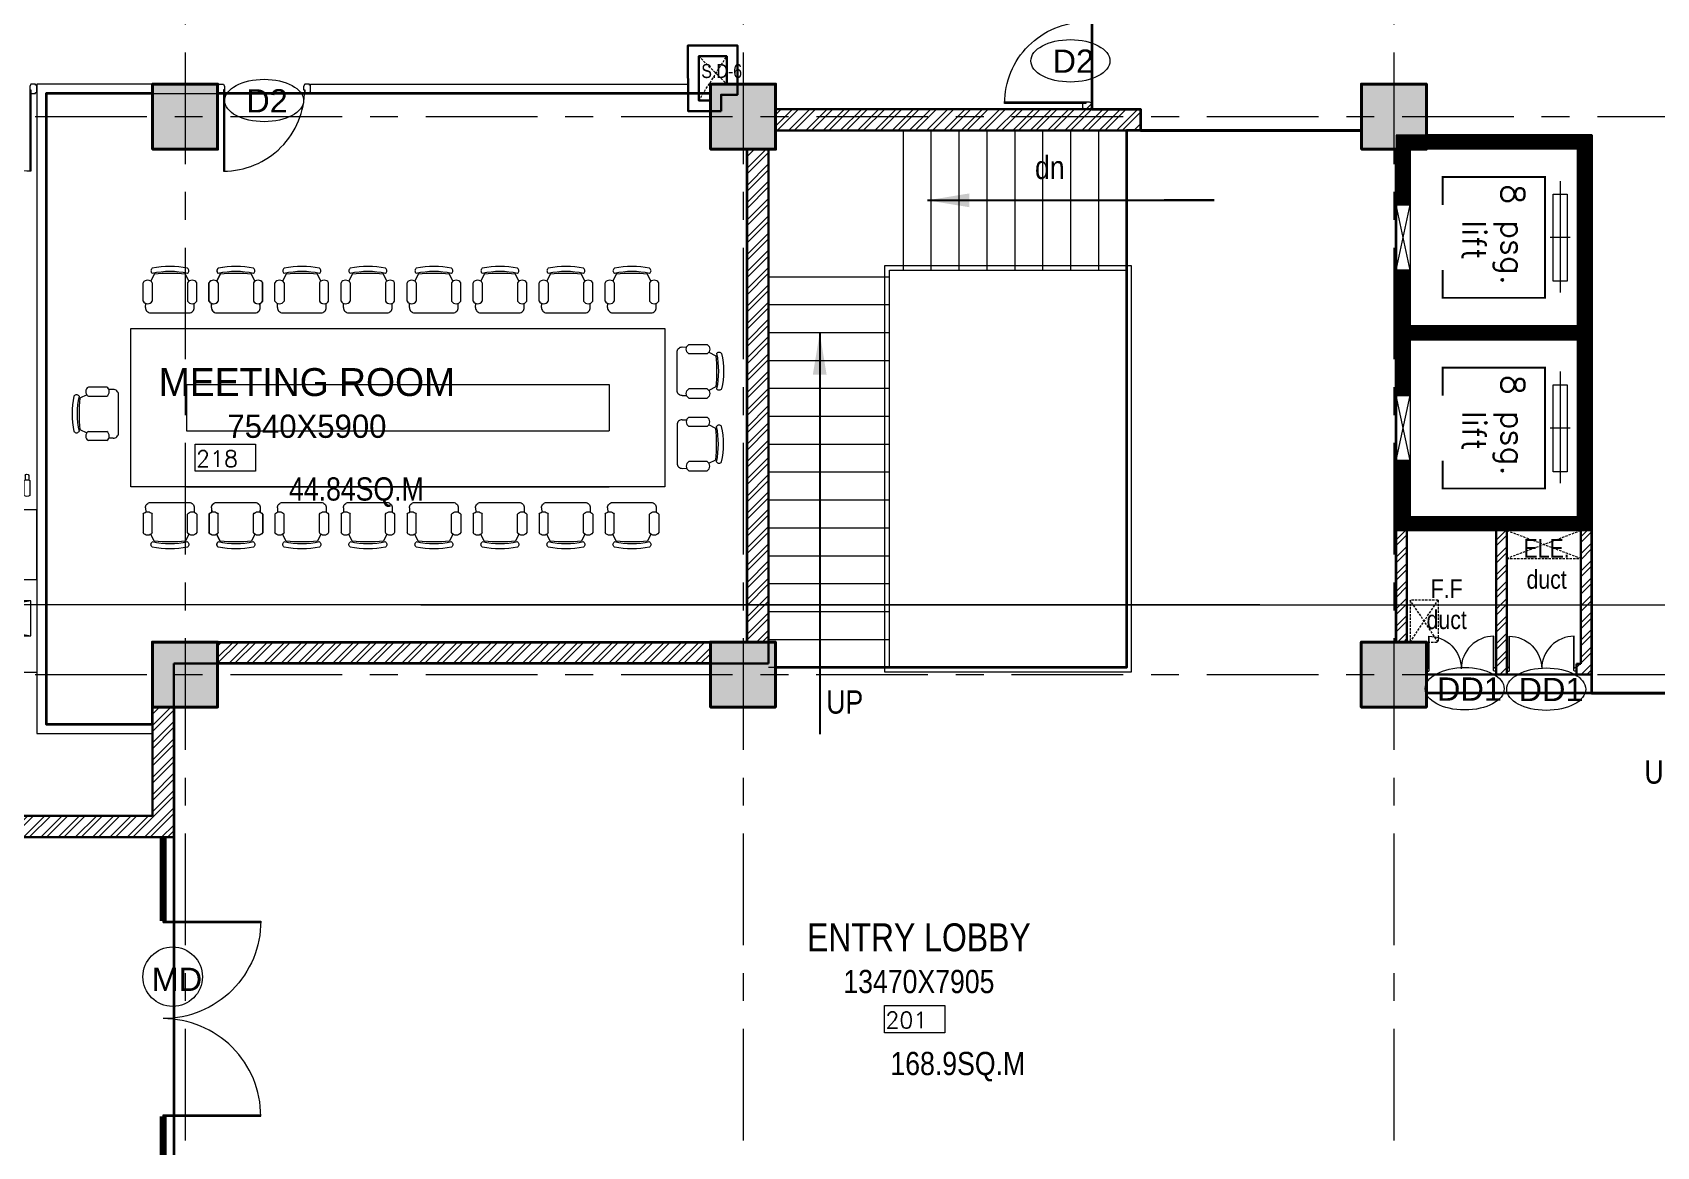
# Model space of a CAD drawing. Header units: millimetres. Extents: x 24487468 to 24959437, y -333213 to 842934.
# Drawn here: x 24726606 to 24744072, y 60625 to 72605 of the extents above; entities that cross this region are included whole.
import ezdxf

# ---------------------------------------------------------------- set-up
doc = ezdxf.new("R2010")
doc.units = ezdxf.units.MM
doc.header["$MEASUREMENT"] = 0
doc.linetypes.add('Centreline', pattern=[21, 12, -3, 3, -3])
doc.linetypes.add('DASHED2', pattern=[0.375, 0.25, -0.125])
doc.layers.get('0').update_dxf_attribs({"lineweight": 5})
for name, color, linetype, lineweight in [('A 0.13 dw', 175, 'Continuous', 5), ('A 0.13furniture', 30, 'Continuous', 0), ('A DW', 27, 'Continuous', 13), ('A-DIM', 155, 'Continuous', 9), ('AA-revised text', 52, 'Continuous', 9), ('AREA', 7, 'Continuous', 5), ('COLUMN', 12, 'Continuous', 40), ('D-DIM', 63, 'Continuous', 15), ('FALSE CEILING', 7, 'Continuous', 35), ('furniture', 190, 'Continuous', 0), ('HACTH', 8, 'Continuous', 0), ('hatch', 9, 'Continuous', 0), ('p1 plan grid lck', 6, 'Continuous', 5), ('room number', 99, 'Continuous', 20), ('stair', 231, 'Continuous', 13), ('text', 7, 'Continuous', 15), ('TEXT ROOM', 3, 'Continuous', 15), ('Wall1', 37, 'Continuous', 30), ('WALL2', 4, 'Continuous', 15), ('win shutters', 140, 'Continuous', 25), ('WINDOW', 160, 'Continuous', 25)]:
    doc.layers.add(name, color=color, linetype=linetype, lineweight=lineweight)
doc.styles.add('arial', font='times.ttf')
doc.styles.add('ATTR', font='romans.shx', dxfattribs={"width": 0.8, "height": 0.48})
doc.styles.add('LABEL', font='arial.ttf', dxfattribs={"height": 18})
doc.styles.add('ordinary', font='arial.ttf')
doc.styles.add('ROMANS', font='romans__.ttf')
doc.styles.add('sansserif', font='sanss___.ttf')
doc.styles.add('Tahoma', font='technic_.ttf')
doc.dimstyles.new('DIM100', dxfattribs={"dimtxt": 300, "dimasz": 250, "dimexe": 100, "dimexo": 100, "dimgap": 150, "dimtad": 1, "dimdec": 0, "dimrnd": 5, "dimzin": 0, "dimdsep": 46, "dimtxsty": 'ROMANS', "dimblk": 'DOTSMALL', "dimcen": 0.09, "dimclrd": 256, "dimclre": 256, "dimclrt": 7, "dimadec": 0, "dimazin": 0, "dimtfac": 1, "dimtdec": 0, "dimtix": 1, "dimtofl": 0, "dimtmove": 1, "dimatfit": 3, "dimfxl": 100, "dimfxlon": 1, "dimtolj": 1, "dimtzin": 0, "dimarcsym": 0})

# ---------------------------------------------------------------- blocks, each defined once
blk = doc.blocks.new('column 350')
at = {"layer": 'COLUMN', "ltscale": 100}
h = blk.add_hatch(color=256, dxfattribs=at)
h.dxf.hatch_style = 1
h.paths.add_polyline_path([(1327.5, 1037.5), (627.5, 1037.5), (627.5, 337.5), (1327.5, 337.5)])
blk.add_lwpolyline([(627.5, 1037.5), (1327.5, 1037.5), (1327.5, 337.5), (627.5, 337.5)], close=True, dxfattribs=at)
blk = doc.blocks.new('fdfsdf')
at = {"layer": 'D-DIM', "linetype": 'Continuous', "ltscale": 1000, "const_width": 150}
blk.add_lwpolyline([(942, 1688), (1617, 1688), (1617, -262), (-433, -262), (-433, 1688), (242, 1688)], dxfattribs=at)
at = {"layer": 'hatch'}
for p, q in [((1059, 0), (123, 0)), ((591, -107), (591, 109))]:
    blk.add_line(p, q, dxfattribs=at)
at = {"layer": 'WALL2'}
for p, q in [((123, 0), (0, 0)), ((1199, 0), (1059, 0))]:
    blk.add_line(p, q, dxfattribs=at)
at = {"layer": 'WALL2', "linetype": 'Continuous', "ltscale": 1000, "const_width": 20}
blk.add_lwpolyline([(242, 1263), (-58, 1263), (-58, 163), (1242, 163), (1242, 1263), (942, 1263)], dxfattribs=at)
at = {"layer": 'WALL2'}
blk.add_lwpolyline([(1059, -76), (123, -76), (123, 76), (1059, 76)], close=True, dxfattribs=at)
blk = doc.blocks.new('fewe')
at = {"layer": 'A DW', "ltscale": 1000}
for p, q in [((750, 1950), (1450, 2100)), ((750, 2100), (1450, 1950)), ((750, 2100), (1450, 2100)), ((1450, 1950), (750, 1950))]:
    blk.add_line(p, q, dxfattribs=at)
at = {"layer": 'D-DIM', "linetype": 'Continuous', "ltscale": 1000}
for points in [[(750, 1950), (750, 2100), (0, 2100), (0, 0), (2200, 0), (2200, 2100), (1450, 2100), (1450, 1950)], [(750, 1950), (150, 1950), (150, 150), (2050, 150), (2050, 1950), (1450, 1950)]]:
    blk.add_lwpolyline(points, dxfattribs=at)
at = {"layer": 'D-DIM', "linetype": 'Continuous'}
blk.add_blockref('fdfsdf', (508, 337), dxfattribs=at)
at = {"layer": 'AA-revised text', "ltscale": 1000, "insert": (1713, 720), "char_height": 250, "width": 1259.28, "attachment_point": 1, "rotation": 180, "style": 'sansserif'}
blk.add_mtext('\\pi40.354;{\\Fromans|c0;8 psg.\\P\\pi427.26;lift}', dxfattribs=at)
blk = doc.blocks.new('S')
at = {"layer": 'stair', "extrusion": (0, 0, -1), "xscale": -1, "zscale": -1, "rotation": 270.0000000800413}
for p in [(-19800978, -159842), (-19800978, -161892)]:
    blk.add_blockref('fewe', p, dxfattribs=at)
blk = doc.blocks.new('Door1000-flat-3')
at = {"layer": 'A 0.13 dw'}
for p, q in [((-38, 0), (-38, -12)), ((38, 0), (-38, 0)), ((-38, -12), (-50, -12)), ((-50, -12), (-50, -63)), ((-50, -63), (-25, -75)), ((-25, -75), (12, -75)), ((12, -75), (12, -63)), ((12, -63), (50, -63)), ((38, -12), (38, 0)), ((50, -12), (38, -12)), ((50, -63), (50, -12)), ((-50, -937), (-25, -925)), ((-50, -988), (-50, -937)), ((-38, -988), (-50, -988)), ((-38, -1000), (-38, -988)), ((38, -1000), (-38, -1000)), ((-25, -925), (12, -925)), ((12, -925), (12, -937)), ((12, -925), (886, -925)), ((12, -937), (50, -937)), ((12, -937), (886, -937)), ((50, -988), (38, -988)), ((38, -988), (38, -1000)), ((50, -937), (50, -988))]:
    blk.add_line(p, q, dxfattribs=at)
blk.add_lwpolyline([(886, -937), (886, -937, 0.414214), (12, -63)], format="xyb", dxfattribs=at)
blk = doc.blocks.new('CHAIR')
at = {"layer": 'furniture'}
for p, q in [((-340.23825, 204.70725), (-416.878, 168.3055)), ((-340.23825, 204.70725), (-340.23825, 204.70725)), ((-125.8345, 288.42275), (-323.8345, 288.42275)), ((-323.8345, 189.42275), (-125.8345, 189.42275)), ((-55.80025, 261.63225), (-102.37975, 260.26275)), ((0, -207.218), (0, 207.218)), ((-416.73775, -168.38525), (-341.20075, -206.0795)), ((-323.8345, -189.42275), (-125.8345, -189.42275)), ((-125.8345, -288.42275), (-323.8345, -288.42275)), ((-55.80025, -261.635), (-102.37975, -260.2655))]:
    blk.add_line(p, q, dxfattribs=at)
for centre, radius, start, end in [((385.48675, 0.84425), 884.73055, 167.602120001, 192.397899996), ((-451.11275, 172.04275), 33.28515, 34.290200006, 145.709770002), ((440.48675, 0.84425), 884.73055, 167.602120001, 192.397899996), ((-293.029, 238.92275), 58.30297, 121.895319998, 238.104699994), ((-156.63175, 238.92275), 58.29827, 301.887899999, 58.112100001), ((-53.74875, 207.91925), 53.75252, 359.252000001, 92.186765001), ((1661.72875, 0.8415), 2085.3437, 175.393880003, 184.654689996), ((-451.11275, -170.35425), 33.2857, 214.291599999, 325.708400001), ((-293.029, -238.92275), 58.30297, 121.895319998, 238.104699994), ((-156.63175, -238.92275), 58.2983, 301.887899999, 58.112100001), ((-53.74875, -207.922), 53.75285, 267.813599999, 0.747999999)]:
    blk.add_arc(centre, radius, start, end, dxfattribs=at)
blk = doc.blocks.new('meeting table')
at = {"layer": 'furniture'}
for p, q in [((-5144, 1700), (-600, 1700)), ((-5144, 1100), (-600, 1100)), ((-5144, 1100), (-5144, 600)), ((-600, 1100), (-600, 600)), ((-5144, 600), (-600, 600)), ((-5144, 0), (-600, 0))]:
    blk.add_line(p, q, dxfattribs=at)
blk.add_lwpolyline([(0, 1700), (0, 0), (-5744, 0), (-5744, 1700)], close=True, dxfattribs=at)
at = {"layer": 'A 0.13furniture'}
for p, rotation in [((-5323, 1870), 270), ((-4614, 1870), 270), ((-4613, 1870), 270), ((-3904, 1870), 270), ((-3194, 1870), 270), ((-2484, 1870), 270), ((-1774, 1870), 270), ((-1064, 1870), 270), ((-354, 1870), 270), ((132, 459), 180)]:
    blk.add_blockref('CHAIR', p, dxfattribs=dict(at, rotation=rotation))
at = {"layer": 'A 0.13furniture', "xscale": -1}
blk.add_blockref('CHAIR', (132, 1241), dxfattribs=at)
at = {"layer": 'A 0.13furniture'}
blk.add_blockref('CHAIR', (-5876, 784), dxfattribs=at)
at = {"layer": 'A 0.13furniture', "xscale": -1, "rotation": 270}
for p in [(-5323, -170), (-4614, -170), (-4613, -170), (-3904, -170), (-3194, -170), (-2484, -170), (-1774, -170), (-1064, -170), (-354, -170)]:
    blk.add_blockref('CHAIR', p, dxfattribs=at)
blk = doc.blocks.new('_DotSmall')
at = {"color": 0, "linetype": 'ByBlock', "const_width": 0.5}
blk.add_lwpolyline([(-0.0625, 0, 1), (0.0625, 0, 1)], format="xyb", close=True, dxfattribs=at)
blk = doc.blocks.new('dd1')
at = {"layer": 'A 0.13 dw'}
for p, q in [((0, 1736), (0, 1748)), ((0, 1748), (38, 1748)), ((0, 1748), (874, 1748)), ((0, 1736), (874, 1736)), ((0, 12), (874, 12)), ((0, 0), (0, 12)), ((0, 0), (38, 0)), ((0, 0), (874, 0))]:
    blk.add_line(p, q, dxfattribs=at)
for points in [[(874, 1748), (874, 1748, -0.414214), (0, 874)], [(874, 0), (874, 0, 0.414214), (0, 874)]]:
    blk.add_lwpolyline(points, format="xyb", dxfattribs=at)
blk = doc.blocks.new('*U36')
at = {"layer": 'room number'}
blk.add_lwpolyline([(46, 40), (46, 240), (491, 240), (491, 40)], close=True, dxfattribs=at)
at = {"layer": 'room number', "style": 'ROMANS'}
blk.add_attdef('ROOM_NUM', (53, 73), '', height=120, dxfattribs=at)
blk = doc.blocks.new('SEC')
at = {"layer": 'HACTH', "ltscale": 100}
for points in [[(-25663, 0), (-60348, 0), (-60348, 3449), (-59923, 2854)], [(-34685, 0), (0, 0), (0, 3449), (-425, 2854)]]:
    blk.add_lwpolyline(points, dxfattribs=at)
blk = doc.blocks.new('md1')
at = {"layer": 'A 0.13 dw'}
for p, q in [((-924, 1799), (-936, 1799)), ((-936, 1799), (-936, 1748)), ((-936, 1748), (-911, 1736)), ((-924, 1811), (-924, 1799)), ((-848, 1811), (-924, 1811)), ((-874, 1736), (-874, 1748)), ((-874, 1748), (-836, 1748)), ((-874, 1748), (0, 1748)), ((-848, 1799), (-848, 1811)), ((-836, 1799), (-848, 1799)), ((-836, 1748), (-836, 1799)), ((-911, 1736), (-874, 1736)), ((-874, 1736), (0, 1736)), ((-936, 0), (-911, 12)), ((-936, -51), (-936, 0)), ((-911, 12), (-874, 12)), ((-874, 12), (-874, 0)), ((-874, 12), (0, 12)), ((-874, 0), (-836, 0)), ((-874, 0), (0, 0)), ((-836, 0), (-836, -51)), ((-924, -51), (-936, -51)), ((-924, -63), (-924, -51)), ((-848, -63), (-924, -63)), ((-836, -51), (-848, -51)), ((-848, -51), (-848, -63))]:
    blk.add_line(p, q, dxfattribs=at)
for points in [[(0, 1748), (0, 1748, -0.414214), (-874, 874)], [(0, 0), (0, 0, 0.414214), (-874, 874)]]:
    blk.add_lwpolyline(points, format="xyb", dxfattribs=at)
blk = doc.blocks.new('Production Armchair 1-flat-3-flat-1')
at = {"layer": 'A 0.13furniture'}
for p, q in [((175, 302), (224, 302)), ((175, 262), (225, 262)), ((231, 315), (393, 315)), ((231, 250), (393, 250)), ((454, 189), (454, -188)), ((175, -261), (225, -261)), ((175, -300), (224, -300)), ((231, -248), (393, -248)), ((231, -313), (393, -313))]:
    blk.add_line(p, q, dxfattribs=at)
for centre, radius, start, end in [((44, 156), 30.3, 34.2916, 145.7084), ((402, -433), 672, 89.8784, 119.0931), ((185, 282), 21.8, 114.8953, 245.3358), ((284, 282), 62.8, 148.9511, 211.0489), ((340, 282), 62.8, 328.9511, 31.0489), ((405, 190), 48.9, 359.252, 92.1864), ((804, 0), 804, 167.6021, 192.3979), ((854, 0), 804, 167.6021, 192.3979), ((1965, 0), 1896, 175.3453, 184.606), ((44, -156), 30.3, 214.2902, 325.7098), ((402, 435), 672, 240.894, 270.1219), ((185, -280), 21.8, 114.6645, 245.1044), ((284, -281), 62.8, 148.9511, 211.0489), ((340, -281), 62.8, 328.9511, 31.0489), ((405, -188), 48.9, 267.8132, 0.748)]:
    blk.add_arc(centre, radius, start, end, dxfattribs=at)
at = {"layer": 'A 0.13furniture', "style": 'ATTR', "text_generation_flag": 4, "width": 0.8, "flags": 9}
blk.add_attdef('ESTCODE', (0, 0), '', height=0.126, rotation=270, dxfattribs=at)
blk = doc.blocks.new('Executive Armchair 1-flat-5-flat-1')
at = {"layer": 'A 0.13furniture'}
for p, q in [((-80.00175, 209.8875), (-430.05475, 209.8875)), ((-207.9205, 299.7425), (-369.9195, 299.7425)), ((-207.9205, 234.94), (-369.9195, 234.94)), ((-152.609, 286.8125), (-201.71775, 286.7925)), ((-152.68875, 247.275), (-200.6105, 247.28)), ((-80.00175, -209.89), (-80.00175, 209.8875)), ((0, 210), (-30.0025, 210)), ((0, 210), (0, -210)), ((-53.85975, 45), (-80.00175, 45)), ((-80.00175, -45), (-53.8405, -45)), ((-80.00175, -209.89), (-430.001, -209.89)), ((-207.9205, -234.9425), (-369.9195, -234.9425)), ((-207.9205, -299.745), (-369.9195, -299.745)), ((-152.609, -286.815), (-201.71775, -286.795)), ((-152.68875, -247.2775), (-200.6105, -247.2825)), ((0, -210), (-30.0025, -210))]:
    blk.add_line(p, q, dxfattribs=at)
for centre, radius, start, end in [((439.44675, 0.11), 894.44925, 166.435999999, 193.5788), ((-316.09875, 267.3425), 62.82115, 148.951400001, 211.048700002), ((-261.74125, 267.3425), 62.82123, 328.951400001, 31.04859), ((-161.7745, 267.0625), 21.77348, 294.664000001, 65.104889999), ((839.5795, 0), 894.58, 166.423299999, 193.576700001), ((-316.099, -267.3425), 62.821, 148.951299998, 211.048700002), ((-261.741, -267.3425), 62.821, 328.951299998, 31.04867), ((-161.7745, -267.065), 21.77342, 294.894900003, 65.336150001)]:
    blk.add_arc(centre, radius, start, end, dxfattribs=at)
at = {"layer": 'A 0.13furniture', "style": 'ATTR', "text_generation_flag": 4, "width": 0.8, "flags": 9}
blk.add_attdef('ESTCODE', (0, 0), '', height=0.1199, rotation=90, dxfattribs=at)
blk = doc.blocks.new('Executive Armchair 1-flat-6-flat-1')
at = {"layer": 'A 0.13furniture'}
for p, q in [((-80.00175, 209.8875), (-430.05475, 209.8875)), ((-207.9205, 299.7425), (-369.9195, 299.7425)), ((-207.9205, 234.94), (-369.9195, 234.94)), ((-152.609, 286.8125), (-201.71775, 286.7925)), ((-152.68875, 247.275), (-200.6105, 247.28)), ((-80.00175, -209.89), (-80.00175, 209.8875)), ((0, 210), (-30.0025, 210)), ((0, 210), (0, -210)), ((-53.85975, 45), (-80.00175, 45)), ((-80.00175, -45), (-53.8405, -45)), ((-80.00175, -209.89), (-430.001, -209.89)), ((-207.9205, -234.9425), (-369.9195, -234.9425)), ((-207.9205, -299.745), (-369.9195, -299.745)), ((-152.609, -286.815), (-201.71775, -286.795)), ((-152.68875, -247.2775), (-200.6105, -247.2825)), ((0, -210), (-30.0025, -210))]:
    blk.add_line(p, q, dxfattribs=at)
for centre, radius, start, end in [((439.44675, 0.11), 894.44925, 166.435999999, 193.5788), ((-316.09875, 267.3425), 62.82115, 148.951400001, 211.048700002), ((-261.74125, 267.3425), 62.82123, 328.951400001, 31.04859), ((-161.7745, 267.0625), 21.77348, 294.664000001, 65.104889999), ((839.5795, 0), 894.58, 166.423299999, 193.576700001), ((-316.099, -267.3425), 62.821, 148.951299998, 211.048700002), ((-261.741, -267.3425), 62.821, 328.951299998, 31.04867), ((-161.7745, -267.065), 21.77342, 294.894900003, 65.336150001)]:
    blk.add_arc(centre, radius, start, end, dxfattribs=at)
at = {"layer": 'A 0.13furniture', "style": 'ATTR', "text_generation_flag": 4, "width": 0.8, "flags": 9}
blk.add_attdef('ESTCODE', (0, 0), '', height=0.1199, rotation=90, dxfattribs=at)
blk = doc.blocks.new('ASD-flat-1-flat-1')
at = {"layer": 'A 0.13furniture'}
for p, q in [((552383, -73628), (551383, -73628)), ((551383, -73628), (551383, -74078)), ((551777, -74017), (551777, -73692)), ((551827, -73967), (551777, -73692)), ((551777, -73692), (552152, -73692)), ((552152, -73692), (552102, -73967)), ((552152, -73692), (552152, -74017)), ((551777, -74017), (551827, -73967)), ((552152, -74017), (551777, -74017)), ((552102, -73967), (551827, -73967)), ((552102, -73967), (552152, -74017)), ((552202, -73942), (552202, -74042)), ((552277, -73942), (552202, -73942)), ((552202, -74042), (552277, -74042)), ((552214, -73967), (552214, -73992)), ((552264, -73967), (552214, -73967)), ((552214, -73992), (552264, -73992)), ((552239, -73967), (552239, -73992)), ((552264, -73992), (552264, -73967)), ((552277, -74042), (552277, -73942)), ((551383, -74078), (552383, -74078))]:
    blk.add_line(p, q, dxfattribs=at)
for points in [[(553133, -73628), (553133, -74978), (552383, -74978), (552383, -73628)], [(552801, -74296), (552501, -74296), (552501, -74046), (552801, -74046)], [(552839, -74871), (552464, -74871), (552464, -74571), (552839, -74571)]]:
    blk.add_lwpolyline(points, close=True, dxfattribs=at)
for name, p in [('Executive Armchair 1-flat-6-flat-1', (553655, -74001)), ('Production Armchair 1-flat-3-flat-1', (551797, -74565)), ('Executive Armchair 1-flat-5-flat-1', (553696, -74699))]:
    blk.add_blockref(name, p, dxfattribs=at)
at = {"layer": 'A 0.13furniture', "style": 'ATTR', "width": 0.8, "flags": 9}
blk.add_attdef('ESTCODE', (551777, -73692), '', height=0.00147, dxfattribs=at)

msp = doc.modelspace()

# ---------------------------------------------------------------- hatches: boundary and pattern name
at = {"layer": 'hatch', "ltscale": 100}
h = msp.add_hatch(dxfattribs=at)
h.set_pattern_fill('ANSI32', color=256, scale=350)
h.set_pattern_definition([(45, (24736559.94, 71703), (-92.808, 92.808), []), (45, (24736621.81, 71703), (-92.808, 92.808), [])])
h.paths.add_polyline_path([(24738522.7, 71780.5), (24737909.2, 71780.5), (24737909.2, 71780.5), (24737985.2, 71780.5), (24737985.2, 71792.5), (24737997.2, 71792.5), (24737997.2, 71843.5), (24737972.2, 71855.5), (24737935.2, 71855.5), (24737935.2, 71843.5), (24737897.2, 71843.5), (24737897.2, 71792.5), (24737909.2, 71792.5), (24737909.2, 71780.5), (24737985.2, 71780.5), (24737985.2, 71780.5), (24737909.2, 71780.5), (24734597.2, 71780.5), (24734597.2, 71550.5), (24738302.7, 71550.5), (24738522.7, 71550.5)])
h = msp.add_hatch(dxfattribs=at)
h.set_pattern_fill('ANSI32', color=256, scale=350)
h.set_pattern_definition([(45, (24734407.7, 66250.5), (-92.8078, 92.8078), []), (45, (24734469.57, 66250.5), (-92.8078, 92.8078), [])])
h.paths.add_polyline_path([(24734522.7, 71350.5), (24734292.7, 71350.5), (24734292.7, 66050.5), (24734522.7, 66050.5)])
h = msp.add_hatch(dxfattribs=at)
h.set_pattern_fill('ANSI32', color=256, scale=350)
h.set_pattern_definition([(45, (24741330.2, 66650.5), (-92.808, 92.808), []), (45, (24741392.07, 66650.5), (-92.808, 92.808), [])])
h.paths.add_polyline_path([(24741387.7, 67250.5), (24741272.7, 67250.5), (24741272.7, 66050.5), (24741387.7, 66050.5)])
h = msp.add_hatch(dxfattribs=at)
h.set_pattern_fill('ANSI32', color=256, scale=350)
h.set_pattern_definition([(45, (24742419.15, 66475.5), (-92.808, 92.808), []), (45, (24742481.02, 66475.5), (-92.808, 92.808), [])])
h.paths.add_polyline_path([(24742461.6, 67250.5), (24742346.6, 67250.5), (24742346.6, 65773.2), (24742346.6, 65773.2), (24742346.6, 65742.8), (24742346.6, 65700.5), (24742461.6, 65700.5), (24742461.6, 65773.2), (24742461.6, 65773.2), (24742461.6, 65742.8), (24742466.4, 65742.8), (24742466.4, 65738), (24742486.9, 65738), (24742491.7, 65748), (24742491.7, 65762.8), (24742486.9, 65762.8), (24742486.9, 65778), (24742466.4, 65778), (24742466.4, 65773.2), (24742461.6, 65773.2), (24742461.6, 65742.8), (24742461.6, 65742.8), (24742461.6, 65773.2)])
h = msp.add_hatch(dxfattribs=at)
h.set_pattern_fill('ANSI32', color=256, scale=350)
h.set_pattern_definition([(45, (24743292.17, 66475.5), (-92.808, 92.808), []), (45, (24743354.04, 66475.5), (-92.808, 92.808), [])])
h.paths.add_polyline_path([(24743372.7, 67250.5), (24743257.7, 67250.5), (24743257.7, 65815.5), (24743211.6, 65815.5), (24743211.6, 65773.2), (24743211.6, 65773.2), (24743211.6, 65742.8), (24743211.6, 65700.5), (24743372.7, 65700.5)])
h = msp.add_hatch(dxfattribs=at)
h.set_pattern_fill('ANSI32', color=256, scale=350)
h.set_pattern_definition([(45, (24731246.64, 65935.5), (-92.808, 92.808), []), (45, (24731308.52, 65935.5), (-92.808, 92.808), [])])
h.paths.add_polyline_path([(24733896.6, 66050.5), (24728596.6, 66050.5), (24728596.6, 65820.5), (24733896.6, 65820.5)])
h = msp.add_hatch(dxfattribs=at)
h.set_pattern_fill('ANSI32', color=256, scale=350)
h.set_pattern_definition([(45, (24724611.64, 64650.5), (-92.808, 92.808), []), (45, (24724673.52, 64650.5), (-92.808, 92.808), [])])
h.paths.add_polyline_path([(24728126.6, 65350.5), (24727896.6, 65350.5), (24727896.6, 64180.5), (24721096.6, 64180.5), (24721096.6, 63950.5), (24728126.6, 63950.5)])

# ---------------------------------------------------------------- linework, layer by layer
at = {"layer": 'A-DIM', "ltscale": 100}
for p, q in [((24735972.7, 70050.5), (24735972.7, 71550.5)), ((24736272.7, 70050.5), (24736272.7, 71550.5)), ((24736572.7, 70050.5), (24736572.7, 71550.5)), ((24736872.7, 70050.5), (24736872.7, 71550.5)), ((24737172.7, 70050.5), (24737172.7, 71550.5)), ((24737472.7, 70050.5), (24737472.7, 71550.5)), ((24737772.7, 70050.5), (24737772.7, 71550.5)), ((24738072.7, 70050.5), (24738072.7, 71550.5)), ((24738372.7, 70050.5), (24738372.7, 71550.5)), ((24735822.7, 70050.5), (24738372.7, 70050.5)), ((24735822.7, 65775.5), (24735822.7, 70050.5)), ((24738372.7, 65775.5), (24738372.7, 70050.5)), ((24735822.7, 69975.5), (24734522.7, 69975.5)), ((24735822.7, 69675.5), (24734522.7, 69675.5)), ((24735822.7, 69375.5), (24734522.7, 69375.5)), ((24735822.7, 69075.5), (24734522.7, 69075.5)), ((24735822.7, 68775.5), (24734522.7, 68775.5)), ((24735822.7, 68475.5), (24734522.7, 68475.5)), ((24735822.7, 68175.5), (24734522.7, 68175.5)), ((24735822.7, 67875.5), (24734522.7, 67875.5)), ((24735822.7, 67575.5), (24734522.7, 67575.5)), ((24735822.7, 67275.5), (24734522.7, 67275.5)), ((24735822.7, 66975.5), (24734522.7, 66975.5)), ((24735822.7, 66675.5), (24734522.7, 66675.5)), ((24735822.7, 66375.5), (24734522.7, 66375.5)), ((24735822.7, 66075.5), (24734522.7, 66075.5)), ((24735822.7, 65775.5), (24734522.7, 65775.5)), ((24738372.7, 65775.5), (24735822.7, 65775.5))]:
    msp.add_line(p, q, dxfattribs=at)
for points in [[(24738422.7, 65725.5), (24735772.7, 65725.5), (24735772.7, 70100.5), (24738422.7, 70100.5)], [(24738372.7, 65775.5), (24735822.7, 65775.5), (24735822.7, 70050.5), (24738372.7, 70050.5)]]:
    msp.add_lwpolyline(points, close=True, dxfattribs=at)
at = {"layer": 'FALSE CEILING', "ltscale": 100}
msp.add_lwpolyline([(24737997.2, 73850.5), (24737997.5, 71780.5), (24738522.7, 71780.5), (24738522.7, 71550.5), (24740897.2, 71550.5), (24740897.2, 72050.5), (24741597.2, 72050.5), (24741597.2, 71500.5), (24743372.7, 71500.5), (24743372.7, 65500.5), (24744571.6, 65500.5), (24744571.6, 71930.5), (24744662.7, 71930.5), (24744662.7, 79135.5), (24743122.7, 79135.5), (24743122.7, 73850.5), (24737997.2, 73849.8)], close=True, dxfattribs=at)
for points in [[(24734292.7, 71350.5), (24733897.2, 71350.5), (24733897.2, 71950.5), (24728597.2, 71950.5), (24728597.2, 71350.5), (24727897.2, 71350.5), (24727897.2, 71950.5), (24726752.5, 71950.5), (24726752.5, 65165.5), (24727896.6, 65165.5), (24727896.6, 66050.5), (24734292.7, 66050.5), (24734292.7, 71350.5)], [(24744880.6, 65500.5), (24741596.6, 65500.5), (24741596.6, 65350.5), (24740896.6, 65350.5), (24740896.6, 66050.5), (24741272.7, 66050.5), (24741272.7, 67250.5), (24741272.7, 67250.5), (24741272.7, 71350.5), (24740897.2, 71350.5), (24740897.2, 71550.5), (24738522.7, 71550.5), (24738522.7, 71550.5), (24738372.7, 71550.5), (24738372.7, 65775.5), (24734596.6, 65775.5), (24734596.6, 65350.5), (24733896.6, 65350.5), (24733896.6, 65820.5), (24728596.6, 65820.5)], [(24728596.6, 65820.5), (24728596.6, 65350.5), (24728126.6, 65350.5), (24728126.6, 60050.5), (24728596.1, 60050.5), (24728596.1, 59350.5), (24728130.1, 59350.5), (24728130.1, 57925.6), (24740896.1, 57925.6), (24740896.1, 60050.5), (24741596.1, 60050.5), (24741596.1, 59950.5), (24745180.6, 59950.5)]]:
    msp.add_lwpolyline(points, dxfattribs=at)
at = {"layer": 'HACTH', "linetype": 'DASHED2', "ltscale": 100}
for p, q in [((24733771.1, 72350.5), (24734073.1, 72050.5)), ((24733772.2, 71875.5), (24734073.1, 72350.5)), ((24742461.6, 67250.5), (24743257.7, 66950.5)), ((24742461.6, 66950.5), (24743257.7, 67250.5)), ((24742461.6, 66950.5), (24743257.7, 66950.5)), ((24741722.7, 66050.5), (24741422.7, 66500.5)), ((24741422.7, 66050.5), (24741722.7, 66500.5)), ((24741722.7, 66500.5), (24741422.7, 66500.5)), ((24741422.7, 66500.5), (24741422.7, 66050.5)), ((24741722.7, 66500.5), (24741722.7, 66050.5)), ((24741422.7, 66050.5), (24741722.7, 66050.5))]:
    msp.add_line(p, q, dxfattribs=at)
at = {"layer": 'p1 plan grid lck', "linetype": 'Centreline', "ltscale": 100}
for p, q in [((24728247.7, 89191), (24728247.7, 42344)), ((24734247.7, 89191), (24734247.7, 42344)), ((24741247.7, 89191), (24741247.7, 42344)), ((24709836.3, 71700.5), (24762026.1, 71700.5)), ((24709835.8, 65700.5), (24762025.5, 65700.5))]:
    msp.add_line(p, q, dxfattribs=at)
at = {"layer": 'text', "ltscale": 100}
msp.add_circle((24728114.1, 62451.5), 319.9, dxfattribs=at)
for centre in [(24737768.1, 72300.3), (24729097.4, 71873.8), (24742008.4, 65547.9), (24742885.9, 65543.6)]:
    msp.add_ellipse(centre, major_axis=(-424.8, 0), ratio=0.5372842, dxfattribs=at)
at = {"layer": 'Wall1', "ltscale": 100}
for p, q in [((24734597.2, 71780.5), (24738302.7, 71780.5)), ((24734597.2, 71780.5), (24738522.7, 71780.5)), ((24738522.7, 71780.5), (24738522.7, 71550.5)), ((24734597.2, 71550.5), (24738302.7, 71550.5)), ((24735972.7, 71550.5), (24738522.7, 71550.5)), ((24734292.7, 66050.5), (24734292.7, 71350.5)), ((24734522.7, 65820.5), (24734522.7, 71350.5)), ((24741272.7, 67250.5), (24741272.7, 66050.5)), ((24741387.7, 67250.5), (24741387.7, 66050.5)), ((24742346.6, 67250.5), (24742346.6, 65700.5)), ((24742461.6, 67250.5), (24742461.6, 65700.5)), ((24743257.7, 67250.5), (24743257.7, 65815.5)), ((24743372.7, 67250.5), (24743372.7, 65700.5)), ((24727896.6, 64180.5), (24727896.6, 66050.5)), ((24734292.7, 66050.5), (24727896.6, 66050.5)), ((24728126.6, 63950.5), (24728126.6, 65820.5)), ((24728126.6, 65820.5), (24734522.7, 65820.5)), ((24741596.6, 65700.5), (24743372.7, 65700.5)), ((24743211.6, 65815.5), (24743257.7, 65815.5)), ((24743211.6, 65815.5), (24743211.6, 65700.5)), ((24721096.6, 64180.5), (24727896.6, 64180.5)), ((24719431.6, 63950.5), (24728126.6, 63950.5))]:
    msp.add_line(p, q, dxfattribs=at)
msp.add_lwpolyline([(24734012.2, 71760.5), (24734012.2, 71935.5), (24734188.1, 71935.5), (24734188.1, 72465.5), (24733655.9, 72465.5), (24733657.4, 71760.5)], close=True, dxfattribs=at)
msp.add_lwpolyline([(24733897.2, 71875.5), (24733897.2, 72050.5), (24734073.1, 72050.5), (24734073.1, 72350.5), (24733771.1, 72350.5), (24733772.2, 71875.5), (24733897.2, 71875.5)], dxfattribs=at)
at = {"layer": 'WALL2', "ltscale": 100}
for p, q in [((24726652.5, 72050.5), (24726652.5, 65065.5)), ((24728597.2, 72050.5), (24726652.5, 72050.5)), ((24728597.2, 72050.5), (24728597.2, 71950.5)), ((24728597.2, 72050.5), (24728597.2, 71950.5)), ((24729597.2, 72050.5), (24733656.8, 72050.5)), ((24729597.2, 71950.5), (24729597.2, 72050.5)), ((24726752.5, 71950.5), (24726752.5, 65165.5)), ((24726752.5, 71950.5), (24728597.2, 71950.5)), ((24729597.2, 71950.5), (24733657, 71950.5)), ((24726752.5, 65165.5), (24727896.6, 65165.5)), ((24726652.5, 65065.5), (24727896.6, 65065.5))]:
    msp.add_line(p, q, dxfattribs=at)
at = {"layer": 'win shutters', "ltscale": 100, "const_width": 75}
for points in [[(24728011.7, 63050.5), (24728011.7, 63950.5)], [(24728011.7, 60050.5), (24728011.7, 60950.5)]]:
    msp.add_lwpolyline(points, dxfattribs=at)

# ---------------------------------------------------------------- block references
msp.add_blockref('meeting table', (24733406.9, 67720.6))
at = {"layer": 'A 0.13 dw', "xscale": -1}
msp.add_blockref('Door1000-flat-3', (24737947.1, 72780.5), dxfattribs=at)
at = {"layer": 'A 0.13 dw', "xscale": -1, "rotation": 90}
msp.add_blockref('Door1000-flat-3', (24725652.4, 71999.2), dxfattribs=at)
at = {"layer": 'A 0.13 dw', "rotation": 270}
msp.add_blockref('Door1000-flat-3', (24729597.2, 72000.5), dxfattribs=at)
at = {"layer": 'A 0.13furniture', "xscale": -1, "rotation": 269.9999999813613}
msp.add_blockref('ASD-flat-1-flat-1', (24800280.9, -485659.6), dxfattribs=at)
at = {"layer": 'A-DIM'}
msp.add_blockref('S', (4942394.2, 229143), dxfattribs=at)
at = {"layer": 'COLUMN', "rotation": 89.99999999994951}
for p in [(24728934.7, 70723), (24734934.7, 70723), (24741934.7, 70723), (24728934.1, 64723), (24734934.1, 64723), (24741934.1, 64723)]:
    msp.add_blockref('column 350', p, dxfattribs=at)
at = {"layer": 'HACTH'}
msp.add_blockref('SEC', (24765467.8, 66450.5), dxfattribs=at)
at = {"layer": 'room number', "xscale": 1.456692913385827, "yscale": 1.456692913385827, "zscale": 0.984251968503937}
for p, values in [((24728288.8, 67828.1), {'ROOM_NUM': '218'}), ((24735702.8, 61791.2), {'ROOM_NUM': '201'})]:
    msp.add_blockref('*U36', p, dxfattribs=at).add_auto_attribs(values)
at = {"layer": 'WALL2', "yscale": 0.4001994771859112, "zscale": 0.4001994771859112}
for p, xscale, rotation in [((24742321.5, 66112.6), 0.4001994771859112, 89.99999999999999), ((24742486.8, 66112.6), -0.4001994771859112, 270)]:
    msp.add_blockref('md1', p, dxfattribs=dict(at, xscale=xscale, rotation=rotation))
at = {"layer": 'WINDOW', "xscale": 1.201331051798368, "yscale": 1.201331051798368, "zscale": 1.201331051798368}
msp.add_blockref('dd1', (24728011.6, 60950.5), dxfattribs=at)

# ---------------------------------------------------------------- texts
at = {"layer": 'AREA', "char_height": 250, "attachment_point": 1, "style": 'Tahoma'}
for s, insert, width in [('44.84SQ.M', (24729365.6, 67821.6), 846.981), ('168.9SQ.M', (24735833, 61643.3), 2290.678)]:
    msp.add_mtext(s, dxfattribs=dict(at, insert=insert, width=width))
at = {"layer": 'text', "ltscale": 100, "char_height": 200, "attachment_point": 1, "style": 'ordinary'}
for s, insert in [('{\\H1.25x;D2}', (24737576.2, 72422)), ('{\\H1.25x;D2}', (24728905.5, 71995.5)), ('{\\H1.25x;DD1}', (24741710.3, 65669.6)), ('{\\H1.25x;DD1}', (24742587.8, 65665.3)), ('{\\H1.25x;MD}', (24727888.3, 62548.4))]:
    msp.add_mtext_dynamic_manual_height_columns(s, width=373.513, gutter_width=15, heights=[0], dxfattribs=dict(at, insert=insert))
at = {"layer": 'text'}
for s, insert, char_height, width, attachment_point, style in [('\\pi-450,l600,t600;{\\fTechnic|b0|i0|c2|p2;S.D-6}', (24733943.3, 72265.7), 150, 4499.814, 2, 'LABEL'), ('{\\fTechnic|b0|i0|c2|p2;dn}', (24737546.8, 71152.7), 250, 2663.74, 5, 'arial'), ('\\pi-600,l800,t800;{\\fTechnic|b0|i0|c2|p2;ELE.\\Pduct}', (24742789.8, 67157.6), 200, 4499.814, 2, 'LABEL'), ('\\pi-600,l800,t800;{\\fTechnic|b0|i0|c2|p2;F.F\\Pduct}', (24741715, 66723.8), 200, 4499.814, 2, 'LABEL'), ('{\\fTechnic|b0|i0|c2|p2;UP}', (24735341.6, 65403.8), 250, 447.771, 5, 'arial'), ('{\\fTechnic|b0|i0|c2|p2;UP}', (24744140.4, 64650.7), 250, 447.771, 5, 'arial')]:
    msp.add_mtext(s, dxfattribs=dict(at, insert=insert, char_height=char_height, width=width, attachment_point=attachment_point, style=style))
at = {"layer": 'TEXT ROOM', "char_height": 300, "attachment_point": 5, "style": 'arial'}
for s, insert, width in [('{\\fTechnic|b0|i0|c2|p2;\\P\\fNirmala UI|b0|i0|c0|p34;MEETING ROOM\\P\\H0.83333x;7540X5900}', (24729557.9, 68869.4), 3727.456), ('{\\fTechnic|b0|i0|c2|p2;ENTRY LOBBY\\P\\H0.83333x;13470X7905}', (24736139.1, 62648.2), 3012.597)]:
    msp.add_mtext(s, dxfattribs=dict(at, insert=insert, width=width))

# ---------------------------------------------------------------- leaders
at = {"layer": 'A-DIM', "ltscale": 100}
for points in [[(24736230, 70800.5), (24739315.4, 70800.5), (24738776, 70800.5)], [(24735072.7, 69375.5), (24735072.7, 68475.5), (24735072.7, 65060.5)]]:
    msp.add_leader(points, dimstyle='DIM100', override={"dimasz": 450, "dimgap": 150, "dimtad": 0, "dimfxl": 300}, dxfattribs=at)

doc.saveas('drawing.dxf')
